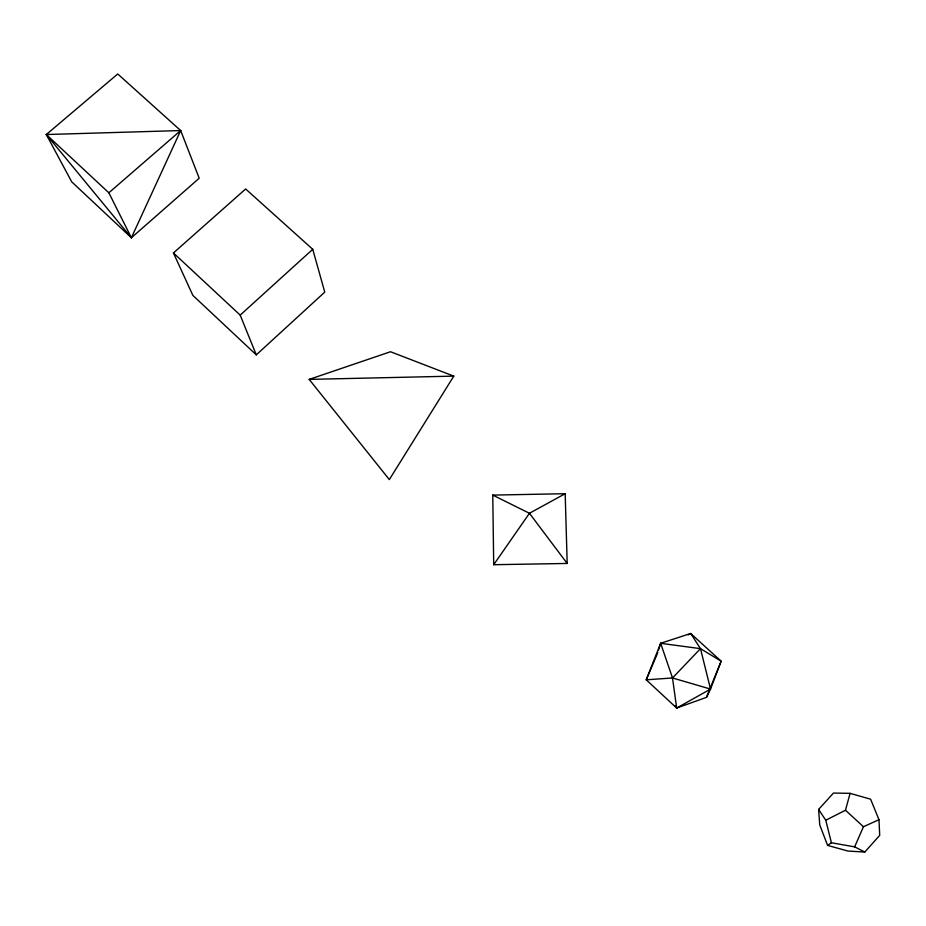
<?xml version="1.0" encoding="UTF-8"?>
<svg xmlns="http://www.w3.org/2000/svg" width="926" height="926" viewBox="0 0 926 926"><rect width="100%" height="100%" fill="white"/><g stroke="black" fill="none" stroke-linecap="round" stroke-linejoin="round"><path stroke-width="1.39" d="M864.803 852.036L854.652 846.873L831.398 842.753L825.772 820.228L845.473 810.238L850.091 793.351L870.614 799.184L878.982 819.707L879.7 835.356L864.803 852.036L848.008 851.063L827.589 845.403L819.765 824.95L818.596 809.44L833.481 793.05L850.091 793.351M658.617 649.902L660.643 643.304L690.669 633.477L721.146 661.187L710.531 689.071L706.515 697.336L676.674 708.066L646.232 679.811L660.643 643.304L700.484 648.651L721.146 661.187L706.515 697.336M657.807 652.541L646.232 679.811L672.507 677.971L710.531 689.071L700.484 648.651L690.669 633.477L688.226 634.889M854.652 846.873L863.449 826.721L878.982 819.707M131.376 237.762L180.674 130.554L117.741 73.964L46.3 134.536L71.73 181.855L131.376 237.762L199.206 178.243L180.674 130.554L46.3 134.536L131.376 237.762L108.851 192.793L46.3 134.536M453.786 376.13L389.337 479.587L309.191 379.394L390.517 351.741L453.786 376.13L309.191 379.394M493.697 564.71L529.44 513.282L565.173 493.708L567.187 563.448L493.697 564.71L492.771 495.097L565.173 493.708M710.531 689.071L676.674 708.066L672.507 677.971L700.484 648.651M256.294 354.866L324.76 292.118L312.745 249.302L245.645 188.973L173.44 252.96L192.874 295.406L256.294 354.866L240.193 315.118L173.44 252.96M240.193 315.118L312.745 249.302M108.851 192.793L180.674 130.554M827.589 845.403L831.398 842.753M492.771 495.097L529.44 513.282L567.187 563.448M845.473 810.238L863.449 826.721M818.596 809.44L825.772 820.228M675.355 705.716L676.674 708.066M660.643 643.304L672.507 677.971"/></g></svg>
